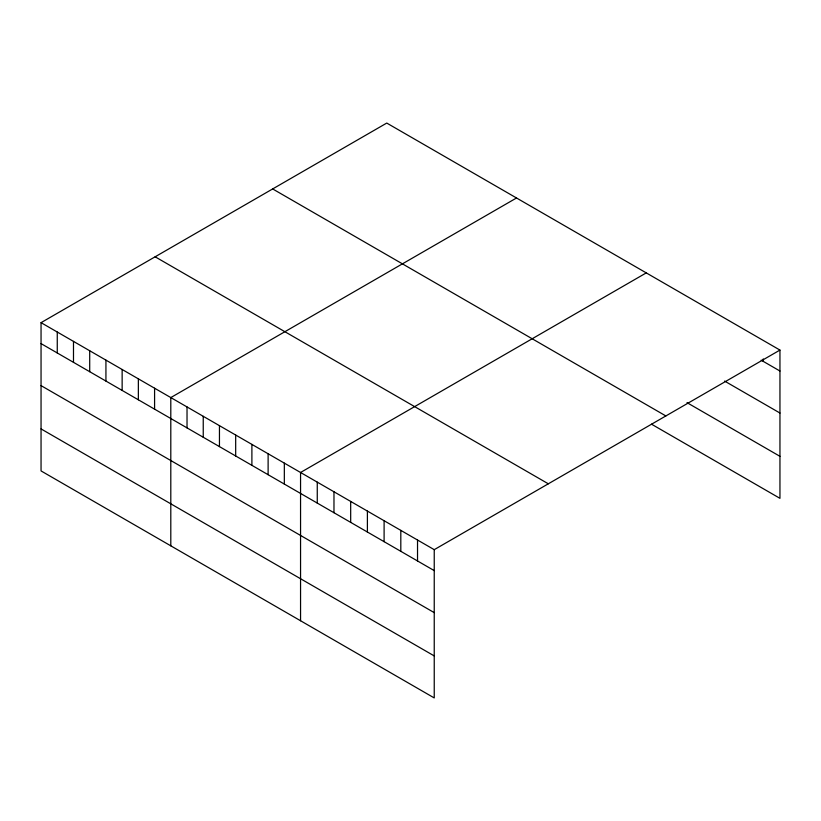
<?xml version="1.0" encoding="UTF-8"?>
<svg xmlns="http://www.w3.org/2000/svg" width="821" height="821" viewBox="0 0 821 821"><rect width="100%" height="100%" fill="white"/><g stroke="black" fill="none" stroke-linecap="round" stroke-linejoin="round"><path stroke-width="1.23" d="M41.05 322.663L434.237 549.67L434.237 697.932L41.05 470.926L41.05 322.663L386.763 123.068L779.95 350.074L779.95 498.337L651.484 424.17M516.512 197.984L170.799 397.58L170.799 545.832M646.271 272.89L300.558 472.486L300.558 620.748M434.237 549.67L779.95 350.074M761.149 360.162L779.95 371.02M724.594 381.077L779.95 413.035M687.003 402.649L779.95 456.322M272.675 188.943L665.862 415.939M155.138 256.799L548.325 483.805M41.05 343.609L434.237 570.616M41.05 385.624L434.237 612.63M41.05 428.911L434.237 655.917M763.243 358.91L763.243 361.373M417.53 540.023L417.53 560.969M400.812 530.376L400.812 551.322M384.105 520.73L384.105 541.675M367.398 511.083L367.398 532.018M350.68 501.436L350.68 522.372M333.973 491.789L333.973 512.725M317.265 482.143L317.265 503.078M284.333 463.126L284.333 484.072M268.118 453.767L268.118 474.702M251.893 444.397L251.893 465.343M235.678 435.038L235.678 455.973M219.453 425.668L219.453 446.614M203.239 416.309L203.239 437.244M187.024 406.939L187.024 427.885M154.584 388.21L154.584 409.156M138.359 378.85L138.359 399.796M122.144 369.491L122.144 390.427M105.93 360.121L105.93 381.067M89.705 350.762L89.705 371.697M73.49 341.392L73.49 362.338M57.265 332.033L57.265 352.968"/></g></svg>
